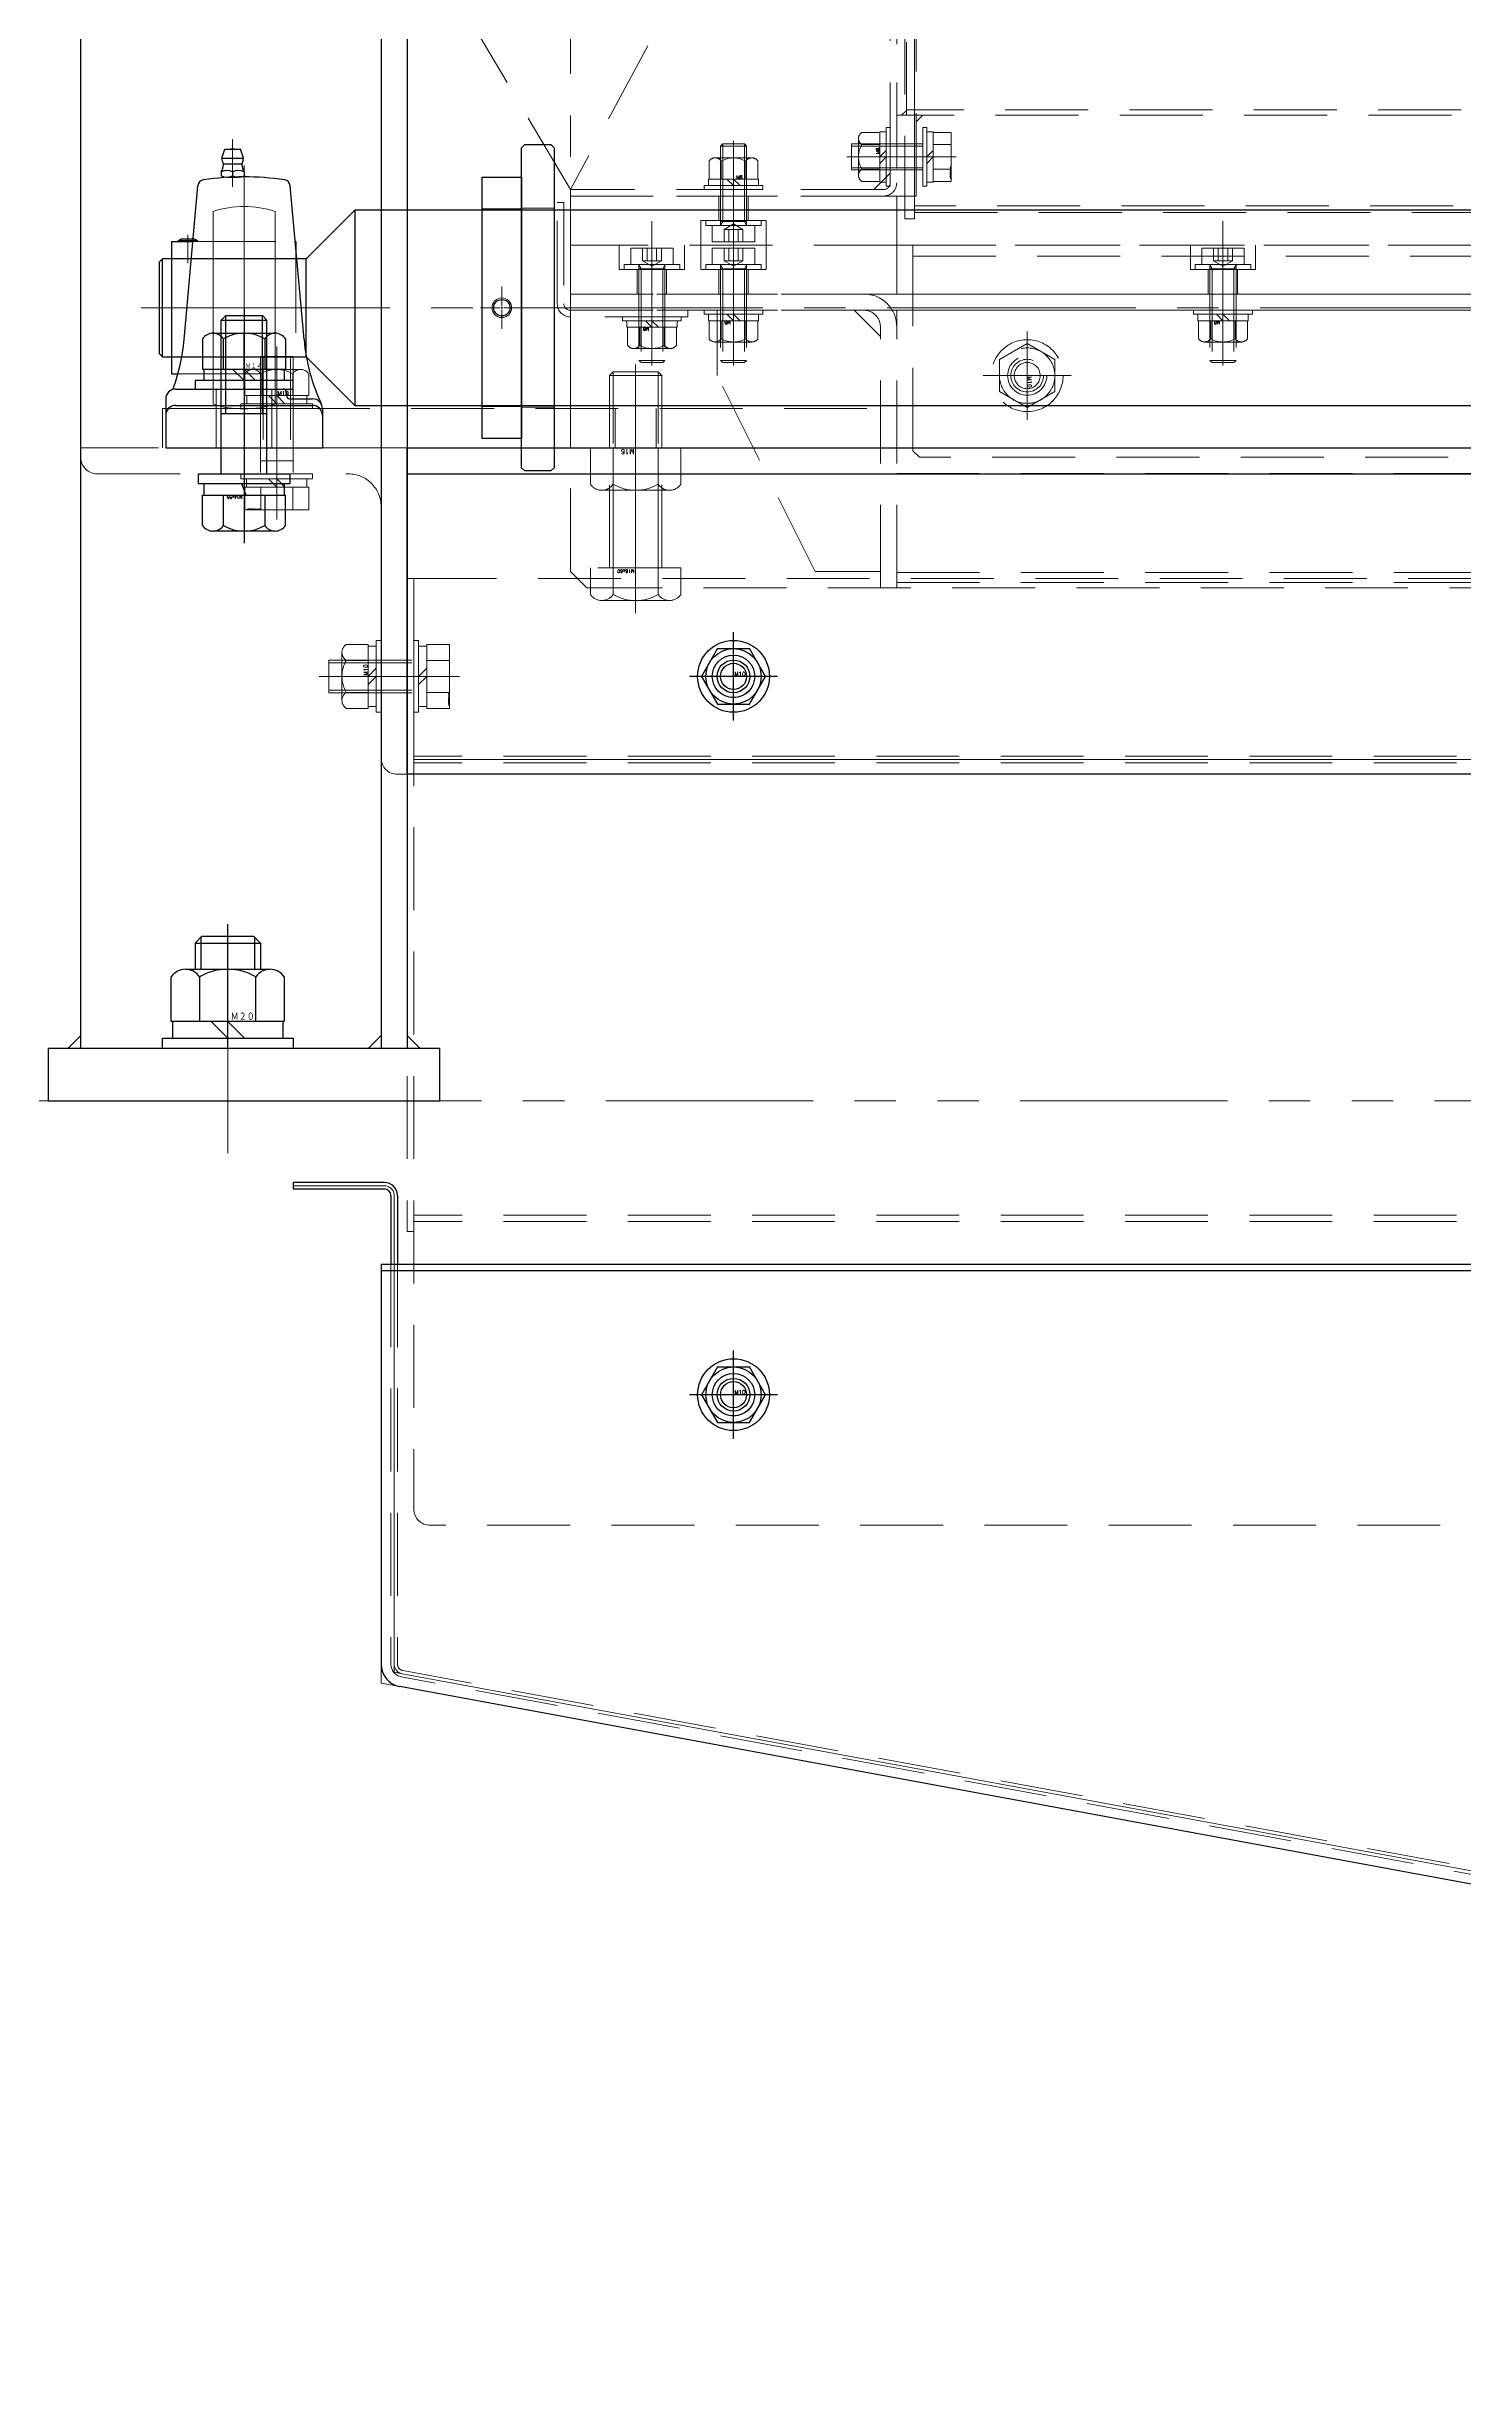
# Model space of a CAD drawing. Header units: millimetres. Extents: x -8731 to 85711, y -14522 to 31379.
# Drawn here: x 74592 to 75027, y 710 to 1421 of the extents above; entities that cross this region are included whole.
import ezdxf
from ezdxf import colors
from ezdxf.entities.mleader import LeaderData, LeaderLine
from ezdxf.enums import TextEntityAlignment as Align
from ezdxf.math import Vec2, Vec3
from ezdxf.xclip import XClip

# ---------------------------------------------------------------- set-up
doc = ezdxf.new("R2010")
doc.units = ezdxf.units.MM
doc.header["$LTSCALE"] = 4
doc.header["$XCLIPFRAME"] = 0
for name, pattern in [('CENTER2', [28.575, 19.05, -3.175, 3.175, -3.175]), ('HIDDEN', [9.525, 6.35, -3.175]), ('HIDDEN2', [4.7625, 3.175, -1.5875]), ('PHANTOM2', [31.75, 15.875, -3.175, 3.175, -3.175, 3.175, -3.175])]:
    doc.linetypes.add(name, pattern=pattern)
for name, color, linetype, lineweight in [('01_NORMAL', 7, 'Continuous', 25), ('02_SLIM', 4, 'Continuous', 13), ('03_かくれ線', 6, 'HIDDEN2', 13), ('04_HIDDEN', 2, 'HIDDEN', 13), ('04_中心線', 1, 'CENTER2', 9), ('05_CENTER', 4, 'CENTER2', 13), ('06_PHANTOM', 2, 'PHANTOM2', 13), ('08_DIM', 3, 'Continuous', 13)]:
    doc.layers.add(name, color=color, linetype=linetype, lineweight=lineweight)
doc.layers.add('10_DRAFT', color=8, linetype='Continuous', lineweight=0, plot=False)
doc.styles.add('KANJI0', font='txt.shx', dxfattribs={"width": 0.9, "height": 30, "bigfont": 'bigfont'})
doc.styles.add('KSS_TXT', font='txt.shx', dxfattribs={"bigfont": 'extfont2.shx'})
doc.styles.add('KSS_TXT_L', font='txt.shx', dxfattribs={"height": 9, "bigfont": 'extfont2.shx'})
doc.styles.get("Standard").update_dxf_attribs({"font": 'txt.shx', "bigfont": 'extfont2.shx'})

# ---------------------------------------------------------------- blocks, each defined once
blk = doc.blocks.new('A$C7E805CF0_1_1_1')
at = {"color": 0}
for p, q in [((12, 998), (-273, 998)), ((12, 1000), (-188, 1000)), ((-188, 998), (-188, 1000)), ((-185, -998), (-185, 998)), ((12, 998), (12, 1000)), ((12, 998), (12, -998)), ((-278, -993), (-278, 993))]:
    blk.add_line(p, q, dxfattribs=at)
at = {"color": 3}
blk.add_line((-44.45, -998), (-44.45, 998), dxfattribs=at)
at = {"color": 0}
for centre in [(-238, 900), (-18, 900)]:
    blk.add_circle(centre, 6.5, dxfattribs=at)
blk.add_arc((-273, 993), 5, 90, 180, dxfattribs=at)
at = {"layer": '04_HIDDEN'}
blk.add_line((-183, -998), (-183, 998), dxfattribs=at)
at = {"layer": '04_HIDDEN', "color": 3}
blk.add_line((-42.45, -998), (-42.45, 998), dxfattribs=at)
at = {"layer": '05_CENTER'}
for p, q in [((-18, 1006.64), (-18, 991.47)), ((-238, 887.09), (-238, 912.91)), ((-18, 887.09), (-18, 912.91)), ((-250.91, 900), (-225.09, 900)), ((-30.91, 900), (-5.09, 900))]:
    blk.add_line(p, q, dxfattribs=at)
at = {"layer": '10_DRAFT'}
blk.add_line((-43.45, -998), (-43.45, 998), dxfattribs=at)
blk = doc.blocks.new('A$C3DA434D9_1_1_1')
at = {"color": 0}
for p, q in [((0, -1008), (0, 1008)), ((2, -1008), (2, 1008)), ((302.88, -60.99), (129.39, -1002.27)), ((-25, -1007), (-25, -1035)), ((-23, -1035), (-23, -1007)), ((-21, -1003), (0, -1003)), ((-21, -1005), (0, -1005)), ((0, -1008), (122.5, -1008)), ((-25, -1035), (-23, -1035))]:
    blk.add_line(p, q, dxfattribs=at)
blk.add_circle((40, -900), 6.5, dxfattribs=at)
blk.add_arc((-21, -1007), 4, 90, 180)
for centre, radius, start, end in [((-21, -1007), 2, 90, 180), ((122.5, -1001), 7, 270, 349.55635)]:
    blk.add_arc(centre, radius, start, end, dxfattribs=at)
at = {"layer": '04_HIDDEN'}
for p, q in [((297.97, -60.09), (124.47, -1001.36)), ((299.93, -60.45), (126.44, -1001.73)), ((0, -1003), (122.5, -1003)), ((0, -1005), (122.5, -1005))]:
    blk.add_line(p, q, dxfattribs=at)
for radius in [2, 4]:
    blk.add_arc((122.5, -1001), radius, 270, 349.55635, dxfattribs=at)
at = {"layer": '05_CENTER'}
for p, q in [((40, -887.97), (40, -912.03)), ((52.03, -900), (27.97, -900))]:
    blk.add_line(p, q, dxfattribs=at)
at = {"layer": '10_DRAFT'}
for p, q in [((125.45, -1001.54), (125, -1004)), ((125, -1004), (122.5, -1004)), ((122.5, -1008), (128.33, -1008)), ((128.33, -1008), (129.39, -1002.27))]:
    blk.add_line(p, q, dxfattribs=at)
blk.add_lwpolyline([(299, 0), (299, -59.73, -0.045601), (298.95, -60.27), (125.45, -1001.54, -0.36178), (122.5, -1004), (-21, -1004, 0.414214), (-24, -1007), (-24, -1035)], format="xyb", dxfattribs=at)
blk = doc.blocks.new('A$C39DF1911_1_1_1')
blk.add_blockref('A$C3DA434D9_1_1_1', (-100, 0))
blk = doc.blocks.new('10b_2_1')
at = {"color": 0}
for p, q in [((-4.9, 8.49), (-9.8, 0)), ((-4.9, 8.49), (4.9, 8.49)), ((9.8, 0), (4.9, 8.49)), ((-9.8, 0), (-4.9, -8.49)), ((4.9, -8.49), (9.8, 0)), ((-4.9, -8.49), (4.9, -8.49))]:
    blk.add_line(p, q, dxfattribs=at)
at = {"color": 0, "linetype": 'CENTER2'}
for p, q in [((0, -13.51), (0, 13.51)), ((13.51, 0), (-13.51, 0))]:
    blk.add_line(p, q, dxfattribs=at)
at = {"color": 0}
for radius in [11, 8.49, 5, 4]:
    blk.add_circle((0, 0), radius, dxfattribs=at)
at = {"layer": '10_DRAFT', "style": 'KSS_TXT'}
blk.add_text('M10', height=1.25, dxfattribs=at).set_placement((0.26, 0.12))
blk = doc.blocks.new('A$C7E374867_2_1')
at = {"color": 0}
for p, q in [((-9.81, 11), (9.81, 11)), ((-9.81, 4), (-9.81, 11)), ((-4.91, 4), (-4.91, 11)), ((4.91, 4), (4.91, 11)), ((9.81, 4), (9.81, 11)), ((-11, 1.5), (11, 1.5)), ((-11, 1.5), (-11, 0)), ((-11, 0), (11, 0)), ((9.81, 4), (-9.81, 4)), ((-9.25, 4), (-9.25, 1.5)), ((0, 1.5), (-2.5, 4)), ((0, 4), (2.5, 1.5)), ((9.25, 1.5), (9.25, 4)), ((11, 0), (11, 1.5))]:
    blk.add_line(p, q, dxfattribs=at)
at = {"color": 0, "linetype": 'CENTER2'}
blk.add_line((0, -29), (0, 14), dxfattribs=at)
at = {"color": 0, "linetype": 'HIDDEN'}
for p, q in [((-5, -26), (-5, 0)), ((-4.19, -26), (-4.19, 0)), ((4.19, -26), (4.19, 0)), ((5, -26), (5, 0)), ((-5, -26), (5, -26))]:
    blk.add_line(p, q, dxfattribs=at)
at = {"layer": '10_DRAFT', "style": 'KSS_TXT_L'}
blk.add_text('BT-M10x30L,SW,PW', height=0.3, dxfattribs=at).set_placement((5.05, 10.66))
blk = doc.blocks.new('M10Nza_1_1_1')
at = {"color": 0}
for p, q in [((-9.8, 4), (-9.8, 10.69)), ((-7.35, 12), (7.35, 12)), ((-4.9, 4), (-4.9, 10.69)), ((4.9, 10.69), (4.9, 4)), ((9.8, 10.69), (9.8, 4)), ((-9.8, 4), (9.8, 4)), ((-9.2, 1.5), (-9.2, 4)), ((0, 1.5), (-2.5, 4)), ((0, 4), (2.5, 1.5)), ((9.2, 4), (9.2, 1.5))]:
    blk.add_line(p, q, dxfattribs=at)
at = {"color": 0, "linetype": 'CENTER2'}
blk.add_line((0, 12), (0, 0), dxfattribs=at)
at = {"color": 0}
blk.add_lwpolyline([(-11, 1.5), (11, 1.5), (11, 0), (-11, 0)], close=True, dxfattribs=at)
for centre, radius, start, end in [((-7.35, 9.06), 2.94, 33.626, 146.374), ((0, 2.2), 9.8, 60, 120), ((7.35, 9.06), 2.94, 33.626, 146.374)]:
    blk.add_arc(centre, radius, start, end, dxfattribs=at)
at = {"layer": '10_DRAFT', "style": 'KSS_TXT'}
blk.add_text('M10', height=1.25, dxfattribs=at).set_placement((0.26, 4.12))
blk = doc.blocks.new('A$C39C06508_1')
for p in [(-1900, 0), (-1900, -220)]:
    blk.add_blockref('10b_2_1', p)
at = {"rotation": 270}
blk.add_blockref('A$C39DF1911_1_1_1', (-1000, -280), dxfattribs=at)
at = {"layer": '04_HIDDEN'}
for name, p, rotation in [('A$C7E805CF0_1_1_1', (-1000, 18), 90), ('A$C7E374867_2_1', (-1998, 0), 270), ('M10Nza_1_1_1', (-2008, 0), 90)]:
    blk.add_blockref(name, p, dxfattribs=dict(at, rotation=rotation))
blk = doc.blocks.new('AM_BALLOON1')
at = {"transparency": 16777216}
blk.add_circle((0, 0), 5, dxfattribs=at)
blk.add_attdef('B_NUMBER', text='', height=3, dxfattribs=at).set_placement((0, 0), align=Align.MIDDLE_CENTER)
blk = doc.blocks.new('_OPEN')
at = {"color": 0, "linetype": 'ByBlock'}
for p, q in [((-1, 0.167), (0, 0)), ((0, 0), (-1, -0.167)), ((0, 0), (-1, 0))]:
    blk.add_line(p, q, dxfattribs=at)
blk = doc.blocks.new('M16Nu_1_1_1')
at = {"color": 0}
for p, q in [((-13.85, 11.14), (-13.85, 0)), ((-10.39, 13), (10.39, 13)), ((-6.92, 0), (-6.92, 11.14)), ((6.93, 11.14), (6.93, 0)), ((13.85, 0), (13.85, 11.14)), ((-13.85, 0), (13.85, 0))]:
    blk.add_line(p, q, dxfattribs=at)
at = {"color": 0, "linetype": 'CENTER2'}
blk.add_line((0, 0), (0, 13), dxfattribs=at)
at = {"color": 0}
for centre, radius, start, end in [((-10.39, 8.84), 4.16, 33.626, 146.374), ((0, -0.85), 13.85, 60, 120), ((10.39, 8.84), 4.16, 33.626, 146.374)]:
    blk.add_arc(centre, radius, start, end, dxfattribs=at)
at = {"layer": '10_DRAFT', "style": 'KANJI0'}
blk.add_text('M16', height=1.5, dxfattribs=at).set_placement((0.41, 0.45))
blk = doc.blocks.new('A$C7FD24E4C_1_1')
at = {"color": 0}
for p, q in [((-13.85, 8.14), (-13.85, 0)), ((-10.39, 10), (10.39, 10)), ((-6.92, 0), (-6.92, 8.14)), ((6.93, 8.14), (6.93, 0)), ((13.85, 0), (13.85, 8.14)), ((-13.85, 0), (13.85, 0)), ((-8, 0), (-8, -58.92)), ((-6.92, 0), (-6.92, -60)), ((6.92, 0), (6.92, -60)), ((8, 0), (8, -58.92)), ((8, -58.92), (-8, -58.92)), ((-8, -58.92), (-6.92, -60)), ((6.92, -60), (-6.92, -60)), ((8, -58.92), (6.92, -60))]:
    blk.add_line(p, q, dxfattribs=at)
at = {"color": 0, "linetype": 'CENTER2'}
blk.add_line((0, 13.91), (0, -63), dxfattribs=at)
at = {"color": 0}
for centre, radius, start, end in [((-10.39, 5.84), 4.16, 33.626, 146.374), ((0, -3.85), 13.85, 60, 120), ((10.39, 5.84), 4.16, 33.626, 146.374)]:
    blk.add_arc(centre, radius, start, end, dxfattribs=at)
at = {"layer": '10_DRAFT', "style": 'KSS_TXT'}
blk.add_text('M16x60', height=1, dxfattribs=at).set_placement((0.41, 0.48))
blk = doc.blocks.new('A$C2340465D_1_1')
at = {"color": 0}
blk.add_lwpolyline([(0, -35), (-12, -35), (-12, 185), (0, 185)], close=True, dxfattribs=at)
at = {"layer": '04_HIDDEN'}
for p, q in [((0, 118), (-12, 118)), ((-12, 116.25), (0, 116.25)), ((0, 103.75), (-12, 103.75)), ((-12, 102), (0, 102))]:
    blk.add_line(p, q, dxfattribs=at)
at = {"layer": '05_CENTER'}
for p, q in [((5.07, 110), (-16.12, 110)), ((-19.54, 5), (7.54, 5)), ((-19.54, -5), (7.54, -5))]:
    blk.add_line(p, q, dxfattribs=at)
at = {"layer": '10_DRAFT'}
blk.add_line((-12, 0), (0, 0), dxfattribs=at)
blk = doc.blocks.new('A$C3D81658F_1_1_1')
at = {"color": 0}
for p, q in [((-9.81, 11), (9.81, 11)), ((-9.81, 4), (-9.81, 11)), ((-4.91, 4), (-4.91, 11)), ((4.91, 4), (4.91, 11)), ((9.81, 4), (9.81, 11)), ((-11, 1.5), (11, 1.5)), ((-11, 1.5), (-11, 0)), ((-11, 0), (11, 0)), ((9.81, 4), (-9.81, 4)), ((-9.25, 4), (-9.25, 1.5)), ((0, 1.5), (-2.5, 4)), ((0, 4), (2.5, 1.5)), ((9.25, 1.5), (9.25, 4)), ((11, 0), (11, 1.5))]:
    blk.add_line(p, q, dxfattribs=at)
at = {"color": 0, "linetype": 'CENTER2'}
blk.add_line((0, -39), (0, 14), dxfattribs=at)
at = {"color": 0, "linetype": 'HIDDEN'}
for p, q in [((-5, -36), (-5, 0)), ((5, -36), (5, 0)), ((-5, -4), (5, -4)), ((-4.19, -36), (-4.19, -4)), ((4.19, -36), (4.19, -4)), ((-5, -36), (5, -36))]:
    blk.add_line(p, q, dxfattribs=at)
at = {"layer": '10_DRAFT', "style": 'KSS_TXT_L'}
blk.add_text('BT-M10x40L,SW,PW', height=0.3, dxfattribs=at).set_placement((5.14, 10.66))
blk = doc.blocks.new('A$C61B6777E_1_1')
blk.add_blockref('A$C2340465D_1_1', (-22.88, 0))
for name, p, rotation in [('A$C7FD24E4C_1_1', (13.89, 110), 270), ('M16Nu_1_1_1', (-22.88, 110), 270), ('A$C3D81658F_1_1_1', (-14.88, 0), 270), ('M10Nza_1_1_1', (-34.88, 0), 90)]:
    blk.add_blockref(name, p, dxfattribs=dict(rotation=rotation))
blk = doc.blocks.new('A$C6B7477B3_1_1')
at = {"color": 0}
for p, q in [((0, 11), (-2, 11)), ((-2, 11), (-2, -25)), ((0, -25), (0, 11)), ((33, -27), (2, -27)), ((33, -29), (33, -27)), ((2, -29), (33, -29))]:
    blk.add_line(p, q, dxfattribs=at)
for radius in [4, 2]:
    blk.add_arc((2, -25), radius, 180, 270, dxfattribs=at)
at = {"layer": '05_CENTER'}
blk.add_line((5.99, 0), (-7.97, 0), dxfattribs=at)
blk = doc.blocks.new('A$C2B9527C7_1_1')
at = {"color": 0}
blk.add_lwpolyline([(0, -8.5), (0, 8.5), (1.5, 8.5), (1.5, -8.5)], close=True, dxfattribs=at)
blk = doc.blocks.new('CBSST8-30a_1_1')
at = {"color": 0, "linetype": 'CENTER2'}
blk.add_line((-6.47, 0), (30.92, 0), dxfattribs=at)
at = {"color": 0}
for p, q in [((0, 6.5), (-5, 6.5)), ((-5, 6.5), (-5, -6.5)), ((0, 6.5), (0, -6.5)), ((0, 4), (29.32, 4)), ((0.08, 4), (1.25, 3.32)), ((1.25, 4), (1.25, -4)), ((1.25, 3.32), (30, 3.32)), ((29.32, 4), (29.32, -4)), ((29.32, 4), (30, 3.32)), ((30, 3.32), (30, -3.32)), ((0, -6.5), (-5, -6.5)), ((0, -4), (29.32, -4)), ((0.08, -4), (1.25, -3.32)), ((1.25, -3.32), (30, -3.32)), ((29.32, -4), (30, -3.32))]:
    blk.add_line(p, q, dxfattribs=at)
at = {"color": 0, "linetype": 'HIDDEN'}
for p, q in [((-5, 2.89), (-1.2, 2.89)), ((-5, 1.44), (-1.2, 1.44)), ((-1.2, 2.89), (-1.2, -2.89)), ((-1.2, 2.89), (0.47, 0)), ((0.47, 0), (-1.2, -2.89)), ((-5, -1.44), (-1.2, -1.44)), ((-5, -2.89), (-1.2, -2.89)), ((-0.37, -1.44), (-0.37, -1.44)), ((0.05, -0.72), (0.05, -0.72))]:
    blk.add_line(p, q, dxfattribs=at)
blk = doc.blocks.new('A$C2CD0138C_1_1')
at = {"color": 4}
for name in ['A$C2B9527C7_1_1', 'CBSST8-30a_1_1']:
    blk.add_blockref(name, (-1.5, 0), dxfattribs=at)
blk = doc.blocks.new('M8Nza_1_1_1')
at = {"color": 0}
for p, q in [((-7.5, 8.69), (-7.5, 3.2)), ((5.62, 9.7), (-5.63, 9.7)), ((-3.75, 3.2), (-3.75, 8.69)), ((3.75, 8.69), (3.75, 3.2)), ((7.5, 3.2), (7.5, 8.69)), ((-7.7, 3.2), (7.7, 3.2)), ((-7.7, 3.2), (-7.7, 1.2)), ((0, 1.2), (-2, 3.2)), ((0, 3.2), (2, 1.2)), ((7.7, 3.2), (7.7, 1.2))]:
    blk.add_line(p, q, dxfattribs=at)
at = {"color": 0, "linetype": 'CENTER2'}
blk.add_line((0, 9.7), (0, 0), dxfattribs=at)
at = {"color": 0}
blk.add_lwpolyline([(-9, 1.2), (9, 1.2), (9, 0), (-9, 0)], close=True, dxfattribs=at)
for centre, radius, start, end in [((-5.63, 7.45), 2.25, 33.626, 146.374), ((0, 2.2), 7.5, 60, 120), ((5.62, 7.45), 2.25, 33.626, 146.374)]:
    blk.add_arc(centre, radius, start, end, dxfattribs=at)
at = {"layer": '10_DRAFT', "style": 'KSS_TXT'}
blk.add_text('M8', height=1, dxfattribs=at).set_placement((0.87, 3.27))
blk = doc.blocks.new('A$C07217E9C_1_1_1')
at = {"color": 0}
blk.add_lwpolyline([(-30, 0), (1670, 0), (1670, -15), (-30, -15)], close=True, dxfattribs=at)
at = {"layer": '04_HIDDEN'}
for p, q in [((65.5, -7.5), (65.5, 0)), ((74.5, -7.5), (74.5, 0)), ((60, -7.5), (80, -7.5)), ((60, -15), (60, -7.5)), ((80, -7.5), (80, -15))]:
    blk.add_line(p, q, dxfattribs=at)
at = {"layer": '05_CENTER'}
blk.add_line((70, -22.32), (70, 6.98), dxfattribs=at)
blk = doc.blocks.new('A$C546A67D1_1_1_1')
at = {"color": 0}
blk.add_line((5, -50), (5, 1850), dxfattribs=at)
blk.add_lwpolyline([(0, -50), (0, 1850), (85, 1850), (90, 1845), (90, -45), (85, -50)], close=True, dxfattribs=at)
at = {"layer": '04_HIDDEN'}
for p, q in [((5, 50), (5, 1750)), ((85.26, 50), (85.26, 1750)), ((88.31, 50), (88.31, 1750)), ((90, 50), (5, 50)), ((90, 45), (90, 50)), ((13, 45), (5, 37)), ((90, 45), (10, 45)), ((85, 25), (85, 45)), ((0, 40), (0, -50)), ((5, 40), (5, -50)), ((85, 25), (25, -5)), ((5, -5), (25, -5)), ((0, -50), (5, -50))]:
    blk.add_line(p, q, dxfattribs=at)
at = {"layer": '04_HIDDEN', "color": 3}
blk.add_line((55, 50), (55, 1750), dxfattribs=at)
at = {"layer": '04_HIDDEN'}
blk.add_circle((25, 90), 6, dxfattribs=at)
for radius in [10, 5]:
    blk.add_arc((10, 40), radius, 90, 180, dxfattribs=at)
at = {"layer": '05_CENTER'}
for p, q in [((-7.1, 150), (12.19, 150)), ((25, 80.66), (25, 99.34)), ((15.66, 90), (34.34, 90)), ((-7.1, 0), (12.19, 0)), ((-7.1, -25), (12.19, -25))]:
    blk.add_line(p, q, dxfattribs=at)
blk = doc.blocks.new('A$C23901CDF_1_1_1')
at = {"color": 3}
blk.add_line((-27.5, 36.61), (1662.5, 36.61), dxfattribs=at)
at = {"color": 0}
blk.add_lwpolyline([(-27.5, 40), (1662.5, 40), (1662.5, -23), (1660.5, -25), (-25.5, -25), (-27.5, -23)], close=True, dxfattribs=at)
blk.add_circle((7.5, 0), 6, dxfattribs=at)
at = {"layer": '05_CENTER'}
for p, q in [((7.5, -9.34), (7.5, 9.34)), ((-1.84, 0), (16.84, 0))]:
    blk.add_line(p, q, dxfattribs=at)
blk = doc.blocks.new('A$C6982552A_1_1_1')
at = {"color": 0}
blk.add_lwpolyline([(50, 0), (-50, 0), (-50, -15), (50, -15)], close=True, dxfattribs=at)
at = {"layer": '04_HIDDEN'}
for p, q in [((-4.5, -7.5), (-4.5, 0)), ((4.5, -7.5), (4.5, 0)), ((20.5, -7.5), (20.5, 0)), ((29.5, -7.5), (29.5, 0)), ((10, -7.5), (-10, -7.5)), ((-10, -7.5), (-10, -15)), ((10, -15), (10, -7.5)), ((35, -7.5), (15, -7.5)), ((15, -7.5), (15, -15)), ((35, -15), (35, -7.5))]:
    blk.add_line(p, q, dxfattribs=at)
at = {"layer": '05_CENTER'}
for p, q in [((0, -22.32), (0, 6.98)), ((25, -22.32), (25, 6.98))]:
    blk.add_line(p, q, dxfattribs=at)
blk = doc.blocks.new('A$C16DC10C5_1')
for name, p in [('A$C546A67D1_1_1_1', (15, -900)), ('A$C2CD0138C_1_1', (7.5, -750)), ('A$C61B6777E_1_1', (84.99, -1040)), ('A$C2CD0138C_1_1', (7.5, -900)), ('A$C2CD0138C_1_1', (7.5, -925))]:
    blk.add_blockref(name, p)
at = {"xscale": -1, "rotation": 270}
blk.add_blockref('A$C07217E9C_1_1_1', (15, -820), dxfattribs=at)
at = {"rotation": 270}
for name, p in [('M8Nza_1_1_1', (20, -750)), ('A$C6982552A_1_1_1', (15, -900)), ('M8Nza_1_1_1', (20, -900)), ('M8Nza_1_1_1', (22, -925))]:
    blk.add_blockref(name, p, dxfattribs=at)
at = {"xscale": -1}
blk.add_blockref('A$C6B7477B3_1_1', (20, -925), dxfattribs=at)
at = {"layer": '04_HIDDEN', "rotation": 90}
blk.add_blockref('A$C23901CDF_1_1_1', (40, -817.5), dxfattribs=at)
at = {"layer": '04_HIDDEN'}
blk.add_blockref('10b_2_1', (40, -810), dxfattribs=at)
blk = doc.blocks.new('A$C2C0A2A06_1_1')
at = {"color": 0}
blk.add_lwpolyline([(0, -50), (0, 50), (-15, 50), (-15, -50)], close=True, dxfattribs=at)
at = {"layer": '04_HIDDEN'}
for p, q in [((-7.5, 10), (-15, 10)), ((-7.5, -10), (-7.5, 10)), ((-7.5, 4.5), (0, 4.5)), ((-7.5, -4.5), (0, -4.5)), ((-15, -10), (-7.5, -10))]:
    blk.add_line(p, q, dxfattribs=at)
at = {"layer": '05_CENTER'}
blk.add_line((-22.32, 0), (6.98, 0), dxfattribs=at)
blk = doc.blocks.new('A$C751B273A_1_1_1')
at = {"color": 0}
for p, q in [((-181, 844.5), (-181, 847.5)), ((-181, 847.5), (-55, 847.5)), ((-55, 844.5), (-181, 844.5))]:
    blk.add_line(p, q, dxfattribs=at)
blk.add_lwpolyline([(-79, -844.5), (-79, 844.5), (-179, 844.5), (-179, -844.5)], close=True, dxfattribs=at)
at = {"layer": '04_HIDDEN'}
blk.add_line((-177, -844.5), (-177, 844.5), dxfattribs=at)
blk = doc.blocks.new('A$C50AA2148_1_1')
at = {"rotation": 90}
blk.add_blockref('A$C751B273A_1_1_1', (-870, 56), dxfattribs=at)
blk = doc.blocks.new('CBS8-20b_1_1')
at = {"color": 0, "linetype": 'CENTER2'}
blk.add_line((-6.47, 0), (25.92, 0), dxfattribs=at)
at = {"color": 0}
for p, q in [((0, 6.5), (-5, 6.5)), ((-5, 6.5), (-5, -6.5)), ((0, 6.5), (0, -6.5)), ((0, 4), (24.32, 4)), ((0.08, 4), (1.25, 3.32)), ((1.25, 4), (1.25, -4)), ((1.25, 3.32), (25, 3.32)), ((24.32, 4), (24.32, -4)), ((24.32, 4), (25, 3.32)), ((25, 3.32), (25, -3.32)), ((0, -6.5), (-5, -6.5)), ((0, -4), (24.32, -4)), ((0.08, -4), (1.25, -3.32)), ((1.25, -3.32), (25, -3.32)), ((24.32, -4), (25, -3.32))]:
    blk.add_line(p, q, dxfattribs=at)
at = {"color": 0, "linetype": 'HIDDEN'}
for p, q in [((-5, 2.89), (-1.2, 2.89)), ((-5, 1.44), (-1.2, 1.44)), ((-1.2, 2.89), (-1.2, -2.89)), ((-1.2, 2.89), (0.47, 0)), ((0.47, 0), (-1.2, -2.89)), ((-5, -1.44), (-1.2, -1.44)), ((-5, -2.89), (-1.2, -2.89)), ((-0.37, -1.44), (-0.37, -1.44)), ((0.05, -0.72), (0.05, -0.72))]:
    blk.add_line(p, q, dxfattribs=at)
blk = doc.blocks.new('A$C2D9B734A_1_1')
at = {"color": 4}
for name in ['A$C2B9527C7_1_1', 'CBS8-20b_1_1']:
    blk.add_blockref(name, (-1.5, 0), dxfattribs=at)
blk = doc.blocks.new('A$C46CB4146_1_1_1')
at = {"color": 0}
for p, q in [((-7.51, 8.7), (7.51, 8.7)), ((-7.51, 3.2), (-7.51, 8.7)), ((-3.75, 3.2), (-3.75, 8.7)), ((3.75, 3.2), (3.75, 8.7)), ((7.51, 3.2), (7.51, 8.7)), ((-9, 1.2), (9, 1.2)), ((-9, 1.2), (-9, 0)), ((-7.7, 3.2), (-7.7, 1.2)), ((7.7, 3.2), (-7.7, 3.2)), ((0, 1.2), (-2, 3.2)), ((0, 3.2), (2, 1.2)), ((7.7, 1.2), (7.7, 3.2)), ((9, 0), (9, 1.2)), ((-9, 0), (9, 0))]:
    blk.add_line(p, q, dxfattribs=at)
at = {"color": 0, "linetype": 'CENTER2'}
blk.add_line((0, -23.3), (0, 10.2), dxfattribs=at)
at = {"color": 0, "linetype": 'HIDDEN'}
for p, q in [((-4, -21.8), (-4, 0)), ((-3.32, -21.8), (-3.32, 0)), ((3.32, -21.8), (3.32, 0)), ((4, -21.8), (4, 0)), ((-4, -21.8), (4, -21.8))]:
    blk.add_line(p, q, dxfattribs=at)
at = {"layer": '10_DRAFT', "style": 'KSS_TXT_L'}
blk.add_text('BT-M8x25L,SW,PW', height=0.3, dxfattribs=at).set_placement((2.97, 8.36))
blk = doc.blocks.new('A$C76D83096_1_1_1')
at = {"color": 0}
blk.add_line((6, -30.25), (1694, -30.25), dxfattribs=at)
blk.add_lwpolyline([(1700, -55), (1694, -55), (1694, 55), (1700, 55)], close=True, dxfattribs=at)
at = {"color": 3}
for points in [[(1694, -30.25), (1692, -30.25), (1692, -30.25), (1694, -32.25)], [(1697, -30.25), (1697, -28.75), (1698.5, -30.25), (1698.5, -30.25)]]:
    blk.add_lwpolyline(points, close=True, dxfattribs=at)
at = {"layer": '04_HIDDEN'}
for p, q in [((1697, 30.25), (1697, -30.25)), ((3, -28.6), (1697, -28.6)), ((1700, -30.25), (1694, -30.25))]:
    blk.add_line(p, q, dxfattribs=at)
at = {"layer": '05_CENTER'}
blk.add_line((1705.79, -43), (1688.31, -43), dxfattribs=at)
blk = doc.blocks.new('A$C50D93131_1_1_1')
at = {"color": 0}
for p, q in [((-10, 113), (-10, 115)), ((-48, 108), (-43, 113)), ((-48, 111), (-48, 4)), ((-10, 113), (-46, 113)), ((-10, 113), (50, 2)), ((82, 113), (-10, 113)), ((82, 113), (92, 103)), ((92, 103), (92, 73)), ((50, 2), (92, 73)), ((-48, 7), (-43, 2)), ((-46, 2), (50, 2))]:
    blk.add_line(p, q, dxfattribs=at)
blk.add_lwpolyline([(-10, 115), (-46, 115, 0.414214), (-50, 111), (-50, 4, 0.414214), (-46, 0), (50, 0), (50, 2)], format="xyb", dxfattribs=at)
blk.add_circle((75, 93), 6, dxfattribs=at)
for centre, start, end in [((-46, 111), 90, 180), ((-46, 4), 180, 270)]:
    blk.add_arc(centre, 2, start, end, dxfattribs=at)
at = {"layer": '05_CENTER'}
for p, q in [((-30, 118.91), (-30, 109.09)), ((75, 83.66), (75, 102.34)), ((-42.39, 98), (-55.61, 98)), ((84.34, 93), (65.66, 93)), ((-42.39, 65), (-55.61, 65)), ((-42.39, 12), (-55.61, 12)), ((0, -5.61), (0, 7.61))]:
    blk.add_line(p, q, dxfattribs=at)
at = {"layer": '10_DRAFT'}
blk.add_line((-48, 55), (-50, 55), dxfattribs=at)
blk = doc.blocks.new('A$C081D2C41_1')
for name, p, rotation in [('A$C50AA2148_1_1', (-7, -870), 270), ('M8Nza_1_1_1', (-123, 900), 270), ('A$C46CB4146_1_1_1', (-113, 842), 180)]:
    blk.add_blockref(name, p, dxfattribs=dict(rotation=rotation))
at = {"xscale": -1}
for name, p, rotation in [('A$C50D93131_1_1_1', (-125, 900), 270), ('A$C2C0A2A06_1_1', (-125, 900), 180), ('A$C76D83096_1_1_1', (-70, -850), 270)]:
    blk.add_blockref(name, p, dxfattribs=dict(at, rotation=rotation))
for name, p in [('A$C2D9B734A_1_1', (-132.5, 900)), ('M8Nza_1_1_1', (-113, 852))]:
    blk.add_blockref(name, p)
blk = doc.blocks.new('M20Nz_1_1_1')
at = {"color": 0, "linetype": 'CENTER2'}
blk.add_line((0, 0), (0, 38.11), dxfattribs=at)
at = {"color": 0}
for p, q in [((-10, 32.3), (-8, 34.3)), ((-10, 32.3), (-10, 24.3)), ((-10, 32.3), (10, 32.3)), ((-8.2, 34.1), (-8.2, 24.3)), ((8, 34.3), (-8, 34.3)), ((10, 32.3), (8, 34.3)), ((8.2, 34.1), (8.2, 24.3)), ((10, 32.3), (10, 24.3)), ((-17.3, 8.3), (-17.3, 21.98)), ((-12.97, 24.3), (12.97, 24.3)), ((-8.65, 21.98), (-8.65, 8.3)), ((8.65, 8.3), (8.65, 21.98)), ((17.3, 21.98), (17.3, 8.3)), ((17.3, 8.3), (-17.3, 8.3)), ((-16.9, 8.3), (-16.9, 3.2)), ((-5.1, 8.3), (0, 3.2)), ((0, 8.3), (5.1, 3.2)), ((16.9, 8.3), (16.9, 3.2))]:
    blk.add_line(p, q, dxfattribs=at)
blk.add_lwpolyline([(-20, 3.2), (20, 3.2), (20, 0), (-20, 0)], close=True, dxfattribs=at)
for centre, radius, start, end in [((-12.97, 19.11), 5.19, 33.626, 146.374), ((0, 7), 17.3, 60, 120), ((12.97, 19.11), 5.19, 33.626, 146.374)]:
    blk.add_arc(centre, radius, start, end, dxfattribs=at)
at = {"layer": '10_DRAFT', "style": 'KANJI0', "width": 0.82}
blk.add_text('Ｍ２０', height=2.143, dxfattribs=at).set_placement((0.89, 8.62))
blk = doc.blocks.new('A$C448B04A9_1_1_1')
at = {"color": 0}
for p, q in [((3, 100), (0, 100)), ((0, 0), (0, 100)), ((8, 18), (8, 95)), ((95, 8), (18, 8)), ((0, 0), (100, 0)), ((100, 3), (100, 0))]:
    blk.add_line(p, q, dxfattribs=at)
for centre, radius, start, end in [((3, 95), 5, 0, 90), ((18, 18), 10, 180, 270), ((95, 3), 5, 0, 90)]:
    blk.add_arc(centre, radius, start, end, dxfattribs=at)
blk = doc.blocks.new('A$C07C31A19_1_1_1')
at = {"color": 0}
for p, q in [((-1008, 950), (-1008, 16)), ((-1000, 192), (1000, 192))]:
    blk.add_line(p, q, dxfattribs=at)
for points in [[(-1098, 950), (-1000, 950), (-1000, 16), (-1100, 16), (-1100, 948)], [(-1000, 200), (1000, 200), (1000, 100), (-1000, 100)], [(-1110, 0), (-990, 0), (-990, 16), (-1110, 16)]]:
    blk.add_lwpolyline(points, close=True, dxfattribs=at)
blk.add_circle((-900, 130), 6.5, dxfattribs=at)
at = {"layer": '05_CENTER'}
for p, q in [((-1050, 182.69), (-1050, 209.35)), ((-900, 117.09), (-900, 142.91)), ((-1017.02, 130), (-991.34, 130)), ((-887.09, 130), (-912.91, 130)), ((-1055, -16.06), (-1055, 31.59))]:
    blk.add_line(p, q, dxfattribs=at)
at = {"layer": '08_DIM'}
for points in [[(-1100, 16), (-1104, 16), (-1100, 20), (-1100, 20)], [(-1008, 16), (-1012, 16), (-1008, 20), (-1008, 20)], [(-1000, 16), (-996, 16), (-1000, 20), (-1000, 20)]]:
    blk.add_lwpolyline(points, close=True, dxfattribs=at)
at = {"layer": '04_HIDDEN', "rotation": 180}
blk.add_blockref('A$C448B04A9_1_1_1', (-1000, 200), dxfattribs=at)
blk = doc.blocks.new('MUCAP206Jb_1_1_1')
at = {"color": 0}
for p, q in [((-6.8, 88.73), (-5.9, 91.43)), ((-6.8, 88.73), (-0.2, 88.73)), ((-6.3, 86.98), (-0.7, 86.98)), ((-5.9, 91.43), (-1.1, 91.43)), ((-0.2, 88.73), (-1.1, 91.43)), ((-18.37, 33.2), (-14.14, 80.26)), ((-7, 84.56), (-7, 83.3)), ((-5.25, 82.93), (-1.75, 82.93)), ((-3.5, 84.56), (-3.5, 83.3)), ((0, 84.56), (0, 83.3)), ((18.37, 33.2), (14.14, 80.26)), ((-22.2, 63.15), (-22.2, 22.65)), ((-22.2, 63.15), (-15.68, 63.15)), ((-20.2, 63.4), (-19.33, 63.9)), ((-14.2, 63.4), (-20.2, 63.4)), ((-20.2, 63.15), (-20.2, 63.4)), ((-19.65, 63.15), (-19.65, 63.72)), ((-15.07, 63.9), (-19.33, 63.9)), ((-14.2, 63.4), (-15.07, 63.9)), ((-14.75, 63.15), (-14.75, 63.72)), ((-14.2, 63.15), (-14.2, 63.4)), ((15.68, 63.15), (15.9, 63.15)), ((15.9, 63.15), (15.9, 60.65)), ((-22.2, 22.65), (-20.27, 22.65)), ((-24, 15), (-24, 0)), ((-21, 18), (12, 18)), ((13, 17), (13, 16)), ((14, 15), (21, 15)), ((-21, 13), (21, 13)), ((24, 12), (24, 0)), ((-24, 0), (24, 0))]:
    blk.add_line(p, q, dxfattribs=at)
for centre, radius, start, end in [((-12.29, 87.35), 6, 332.37229, 353.89834), ((-3.5, 88.73), 3.3, 180, 208.06161), ((-7.12, 86.8), 0.8, 353.89834, 28.06161), ((-3.5, 89.94), 1.59, 69.55499, 110.44501), ((0.12, 86.8), 0.8, 151.93839, 186.10166), ((5.29, 87.35), 6, 186.10166, 207.62771), ((-3.5, 88.73), 3.3, 331.93839, 0), ((-12.15, 80.08), 2, 98.6248, 174.86827), ((0, 0), 83, 81.3752, 98.6248), ((-5.25, 80.61), 4.32, 66.10224, 113.89776), ((-5.25, 87.25), 4.32, 246.10224, 293.89776), ((-1.75, 80.61), 4.32, 66.10224, 113.89776), ((-1.75, 87.25), 4.32, 246.10224, 293.89776), ((12.15, 80.08), 2, 5.13173, 81.3752), ((-78.13, 38.57), 60, 339.84489, 354.86827), ((78.13, 38.57), 60, 185.13173, 204.94017), ((-21, 15), 3, 90, 180), ((12, 17), 1, 0, 90), ((14, 16), 1, 180, 270), ((21, 12), 3, 0, 90), ((-21, 10), 3, 90, 180), ((21, 10), 3, 0, 90)]:
    blk.add_arc(centre, radius, start, end, dxfattribs=at)
at = {"layer": '04_HIDDEN', "color": 0}
for p, q in [((-22.2, 57.9), (15.9, 57.9)), ((-15.68, 63.15), (15.68, 63.15)), ((15.9, 60.65), (15.9, 22.65)), ((-22.2, 27.9), (15.9, 27.9)), ((-20.27, 22.65), (15.9, 22.65)), ((-8.5, 18), (-8.5, 0)), ((8.5, 18), (8.5, 0))]:
    blk.add_line(p, q, dxfattribs=at)
at = {"layer": '05_CENTER', "color": 0}
for p, q in [((-3.5, 79.92), (-3.5, 94.53)), ((0, 86.42), (0, 0)), ((-17.2, 65.24), (-17.2, 56.57))]:
    blk.add_line(p, q, dxfattribs=at)
at = {"layer": '10_DRAFT'}
for p, q in [((-9.5, 72.41), (-9.5, 13.39)), ((9.5, 72.41), (9.5, 13.39)), ((-22.2, 42.9), (15.9, 42.9))]:
    blk.add_line(p, q, dxfattribs=at)
for start, end in [(72.15448, 107.84552), (252.15448, 287.84552)]:
    blk.add_arc((0, 42.9), 31, start, end, dxfattribs=at)
blk = doc.blocks.new('M14Nza_1_1_1')
at = {"color": 0}
for p, q in [((-12.7, 15.4), (-12.7, 6.1)), ((-9.52, 17.1), (9.52, 17.1)), ((-6.35, 6.1), (-6.35, 15.4)), ((6.35, 15.4), (6.35, 6.1)), ((12.7, 15.4), (12.7, 6.1)), ((-12.7, 6.1), (12.7, 6.1)), ((-12.25, 2.6), (-12.25, 6.1)), ((-3.5, 6.1), (0, 2.6)), ((0, 6.1), (3.5, 2.6)), ((12.25, 6.1), (12.25, 2.6))]:
    blk.add_line(p, q, dxfattribs=at)
at = {"color": 0, "linetype": 'CENTER2'}
blk.add_line((0, 0), (0, 17.1), dxfattribs=at)
at = {"color": 0}
blk.add_lwpolyline([(-15, 0), (15, 0), (15, 2.6), (-15, 2.6)], close=True, dxfattribs=at)
for centre, radius, start, end in [((-9.52, 13.29), 3.81, 33.626, 146.374), ((0, 4.4), 12.7, 60, 120), ((9.52, 13.29), 3.81, 33.626, 146.374)]:
    blk.add_arc(centre, radius, start, end, dxfattribs=at)
at = {"layer": '10_DRAFT', "ltscale": 3, "style": 'KANJI0', "width": 0.82}
blk.add_text('Ｍ１４', height=1.5, dxfattribs=at).set_placement((0.39, 6.2))
blk = doc.blocks.new('A$C3DE3586F_1_1_1')
at = {"color": 0}
for p, q in [((-12.7, 15.8), (-12.7, 6.5)), ((-9.52, 17.5), (9.52, 17.5)), ((-6.35, 6.5), (-6.35, 15.8)), ((6.35, 15.8), (6.35, 6.5)), ((12.7, 15.8), (12.7, 6.5)), ((-14, 0), (-14, 3)), ((-14, 3), (14, 3)), ((14, 0), (-14, 0)), ((12.7, 6.5), (-12.7, 6.5)), ((-12.25, 3), (-12.25, 6.5)), ((-7, 0), (-7, -47.1)), ((-0.64, 6.5), (0.64, 3)), ((7, 0), (7, -47.1)), ((12.25, 6.5), (12.25, 3)), ((14, 3), (14, 0)), ((7, -18.5), (-7, -18.5)), ((-5.6, -18.5), (-5.6, -48.5)), ((5.6, -18.5), (5.6, -48.5)), ((-7, -47.1), (-5.6, -48.5)), ((7, -47.1), (-7, -47.1)), ((5.6, -48.5), (-5.6, -48.5)), ((7, -47.1), (5.6, -48.5))]:
    blk.add_line(p, q, dxfattribs=at)
at = {"color": 0, "linetype": 'CENTER2'}
blk.add_line((0, -51.09), (0, 21.25), dxfattribs=at)
at = {"color": 0}
for centre, radius, start, end in [((-9.52, 13.69), 3.81, 33.626, 146.374), ((0, 4.8), 12.7, 60, 120), ((9.52, 13.69), 3.81, 33.626, 146.374)]:
    blk.add_arc(centre, radius, start, end, dxfattribs=at)
at = {"layer": '10_DRAFT', "ltscale": 3, "style": 'KANJI0', "width": 0.82}
blk.add_text('M14x55', height=1, dxfattribs=at).set_placement((0.53, 6.6))
blk = doc.blocks.new('A$C5DB905E3_1_1')
at = {"color": 4}
blk.add_blockref('MUCAP206Jb_1_1_1', (-2100, 0), dxfattribs=at)
at = {"rotation": 180}
blk.add_blockref('A$C3DE3586F_1_1_1', (-2100, -8), dxfattribs=at)
blk.add_blockref('M14Nza_1_1_1', (-2100, 18))
blk = doc.blocks.new('*U4569')
at = {"layer": '04_中心線', "color": 0, "linetype": 'CENTER2', "transparency": 16777216}
for p, q in [((-6.5, 0), (-0.6, 0)), ((0, 0.6), (0, 6.5)), ((0.6, 0), (6.5, 0)), ((0, -6.5), (0, -0.6))]:
    blk.add_line(p, q, dxfattribs=at)
at = {"layer": '04_中心線', "color": 0, "linetype": 'Continuous', "transparency": 16777216}
for p, q in [((-0.3, 0), (0.3, 0)), ((0, -0.3), (0, 0.3))]:
    blk.add_line(p, q, dxfattribs=at)

msp = doc.modelspace()

# ---------------------------------------------------------------- linework, layer by layer
at = {"color": 0}
for p, q in [((74671.86232, 1355.59256), (74686.86232, 1370.59256)), ((74686.86232, 1310.59256), (74686.86232, 1370.59256)), ((74627.86232, 1355.59256), (74626.86232, 1354.59256)), ((74626.86232, 1354.59256), (74626.86232, 1326.59256)), ((74671.86232, 1355.59256), (74627.86232, 1355.59256)), ((74671.86232, 1325.59256), (74671.86232, 1355.59256)), ((74626.86232, 1326.59256), (74627.86232, 1325.59256)), ((74627.86232, 1325.59256), (74671.86232, 1325.59256)), ((74686.86232, 1310.59256), (74671.86232, 1325.59256))]:
    msp.add_line(p, q, dxfattribs=at)
msp.add_line((74627.86232, 1325.59256), (74627.86232, 1355.59256))
msp.add_lwpolyline([(74737.86232, 1380.59256), (74737.86232, 1300.59256), (74725.86232, 1300.59256), (74725.86232, 1380.59256)], close=True)
for points in [[(74686.86232, 1370.59256), (76718.86232, 1370.59256)], [(76718.86232, 1310.59256), (74686.86232, 1310.59256)]]:
    msp.add_lwpolyline(points, dxfattribs=at)
msp.add_circle((74731.86232, 1340.59256), 2.5)
at = {"layer": '01_NORMAL'}
for p, q in [((74737.86232, 1389.59256), (74738.86232, 1390.59256)), ((74737.86232, 1291.59256), (74737.86232, 1389.59256)), ((74738.86232, 1390.59256), (74746.86232, 1390.59256)), ((74746.86232, 1390.59256), (74747.86232, 1389.59256)), ((74747.86232, 1389.59256), (74747.86232, 1291.59256)), ((74738.86232, 1290.59256), (74737.86232, 1291.59256)), ((74746.86232, 1290.59256), (74738.86232, 1290.59256)), ((74747.86232, 1291.59256), (74746.86232, 1290.59256))]:
    msp.add_line(p, q, dxfattribs=at)
at = {"layer": '02_SLIM'}
msp.add_circle((74731.86232, 1340.59256), 3, dxfattribs=at)
at = {"layer": '03_かくれ線'}
for p, q in [((74737.86232, 1370.84256), (74725.86232, 1370.84256)), ((74737.86232, 1310.34256), (74725.86232, 1310.34256))]:
    msp.add_line(p, q, dxfattribs=at)
at = {"layer": '04_HIDDEN'}
for p, q in [((74747.86232, 1371.09256), (74737.86232, 1371.09256)), ((74747.86232, 1310.09256), (74737.86232, 1310.09256))]:
    msp.add_line(p, q, dxfattribs=at)
at = {"layer": '05_CENTER'}
for p, q in [((74621.32359, 1340.59256), (76784.40106, 1340.59256)), ((74752.86232, 1340.59256), (74732.86232, 1340.59256))]:
    msp.add_line(p, q, dxfattribs=at)
at = {"layer": '06_PHANTOM'}
msp.add_line((66254.72409, 1097.69256), (77429.00896, 1097.69256), dxfattribs=at)
at = {"layer": '06_PHANTOM', "color": 6}
msp.add_lwpolyline([(74752.86232, 1925.19256), (76652.86232, 1925.19256), (76652.86232, 1310.59256), (74752.86232, 1310.59256)], close=True, dxfattribs=at)

# ---------------------------------------------------------------- block references
for name, p in [('A$C07C31A19_1_1_1', (75702.86232, 1097.69256)), ('A$C5DB905E3_1_1', (76752.86232, 1297.69256)), ('M20Nz_1_1_1', (74647.86232, 1113.69256))]:
    msp.add_blockref(name, p)
ref = msp.add_blockref('A$C39C06508_1', (76702.86232, 1227.69256))
XClip(ref).set_block_clipping_path([(-2068.8232591143, -411.9244112134), (65.0000000022, 90.5999999991)])
at = {"layer": '04_HIDDEN'}
for name, p, rotation in [('A$C081D2C41_1', (75702.86232, 1499.80056), 90), ('A$C16DC10C5_1', (75702.86232, 1359.80056), 270)]:
    msp.add_blockref(name, p, dxfattribs=dict(at, rotation=rotation))
at = {"layer": '04_中心線', "linetype": 'CENTER2', "rotation": 180}
msp.add_blockref('*U4569', (74731.86232, 1340.59256), dxfattribs=at)

# ---------------------------------------------------------------- leaders
at = {"layer": '08_DIM'}
ml = msp.add_multileader_block('Standard', dxfattribs=at)
ml.set_content('AM_BALLOON1', color=256, scale=15)
ml.set_attribute('B_NUMBER', 'C', width=0)
ml.set_leader_properties(color=256, linetype='ByLayer', lineweight=-1)
ml.set_arrow_properties(name='OPEN')
ml.build(insert=Vec2(0, 0))
ml.multileader.update_dxf_attribs({"leader_type": 0, "has_dogleg": 0, "text_right_attachment_type": 6, "dogleg_length": 0, "arrow_head_size": 30, "scale": 15, "block_connection_type": 1})
ctx = ml.context
ctx.base_point, ctx.scale, ctx.char_height, ctx.arrow_head_size, ctx.landing_gap_size, ctx.plane_origin = Vec3(75922.97109, 3336.04157), 15, 60, 30, 30, Vec3(75922.97109, 3336.04157)
ctx.right_attachment, ctx.attachment_type = 6, 1
notes = []
notes.append((ctx, [(0, (0, 0, 0), (0, 0), (1, 0), 1, [])]))
ctx.block.insert = Vec3(75922.97109, 3336.04157)
ml = msp.add_multileader_block('Standard', dxfattribs=at)
ml.set_content('AM_BALLOON1', color=256, scale=15)
ml.set_attribute('B_NUMBER', 'G', width=0)
ml.set_leader_properties(color=256, linetype='ByLayer', lineweight=-1)
ml.set_arrow_properties(name='OPEN')
ml.build(insert=Vec2(0, 0))
ml.multileader.update_dxf_attribs({"leader_type": 0, "has_dogleg": 0, "text_right_attachment_type": 6, "dogleg_length": 0, "arrow_head_size": 30, "scale": 15, "block_connection_type": 1})
ctx = ml.context
ctx.base_point, ctx.scale, ctx.char_height, ctx.arrow_head_size, ctx.landing_gap_size, ctx.plane_origin = Vec3(77538.8127, 2880.80037), 15, 60, 30, 30, Vec3(77538.8127, 2880.80037)
ctx.right_attachment, ctx.attachment_type = 6, 1
notes.append((ctx, [(0, (0, 0, 0), (0, 0), (1, 0), 1, [])]))
ctx.block.insert = Vec3(77538.8127, 2880.80037)
ml = msp.add_multileader_block('Standard', dxfattribs=at)
ml.set_content('AM_BALLOON1', color=256, scale=15)
ml.set_attribute('B_NUMBER', 'H', width=0)
ml.set_leader_properties(color=256, linetype='ByLayer', lineweight=-1)
ml.set_arrow_properties(name='OPEN')
ml.build(insert=Vec2(0, 0))
ml.multileader.update_dxf_attribs({"leader_type": 0, "has_dogleg": 0, "text_right_attachment_type": 6, "dogleg_length": 0, "arrow_head_size": 30, "scale": 15, "block_connection_type": 1})
ctx = ml.context
ctx.base_point, ctx.scale, ctx.char_height, ctx.arrow_head_size, ctx.landing_gap_size, ctx.plane_origin = Vec3(77409.17981, 2739.35861), 15, 60, 30, 30, Vec3(77409.17981, 2739.35861)
ctx.right_attachment, ctx.attachment_type = 6, 1
notes.append((ctx, [(0, (0, 0, 0), (0, 0), (1, 0), 1, [])]))
ctx.block.insert = Vec3(77409.17981, 2739.35861)
ml = msp.add_multileader_block('Standard', dxfattribs=at)
ml.set_content('AM_BALLOON1', color=256, scale=15)
ml.set_attribute('B_NUMBER', 'I', width=0)
ml.set_leader_properties(color=256, linetype='ByLayer', lineweight=-1)
ml.set_arrow_properties(name='OPEN')
ml.build(insert=Vec2(0, 0))
ml.multileader.update_dxf_attribs({"leader_type": 0, "has_dogleg": 0, "text_right_attachment_type": 6, "dogleg_length": 0, "arrow_head_size": 30, "scale": 15, "block_connection_type": 1})
ctx = ml.context
ctx.base_point, ctx.scale, ctx.char_height, ctx.arrow_head_size, ctx.landing_gap_size, ctx.plane_origin = Vec3(77551.89496, 2589.59678), 15, 60, 30, 30, Vec3(77551.89496, 2589.59678)
ctx.right_attachment, ctx.attachment_type = 6, 1
notes.append((ctx, [(0, (0, 0, 0), (0, 0), (1, 0), 1, [])]))
ctx.block.insert = Vec3(77551.89496, 2589.59678)
ml = msp.add_multileader_block('Standard', dxfattribs=at)
ml.set_content('AM_BALLOON1', color=256, scale=6.25)
ml.set_attribute('B_NUMBER', '120', width=0)
ml.set_leader_properties(color=256, linetype='ByLayer', lineweight=-1)
ml.set_arrow_properties(name='OPEN')
ml.build(insert=Vec2(0, 0))
ml.multileader.update_dxf_attribs({"leader_type": 0, "has_dogleg": 0, "text_right_attachment_type": 6, "dogleg_length": 0, "arrow_head_size": 12.5, "scale": 2.5, "block_connection_type": 1})
ctx = ml.context
ctx.base_point, ctx.scale, ctx.char_height, ctx.arrow_head_size, ctx.landing_gap_size, ctx.plane_origin = Vec3(82283.06772, 2548.57113), 2.5, 25, 12.5, 12.5, Vec3(82283.06772, 2548.57113)
ctx.right_attachment, ctx.attachment_type = 6, 1
notes.append((ctx, [(0, (0, 0, 0), (0, 0), (1, 0), 1, [])]))
ctx.block.insert = Vec3(82283.06772, 2548.57113)
for ctx, leaders in notes:
    for number, flags, end, landing, length, lines in leaders:
        leader = LeaderData()
        leader.index, (leader.has_last_leader_line, leader.has_dogleg_vector, leader.attachment_direction) = number, flags
        leader.last_leader_point, leader.dogleg_vector, leader.dogleg_length = Vec3(end), Vec3(landing), length
        for number, points, colour, breaks in lines:
            line = LeaderLine()
            line.index, line.vertices, line.color, line.breaks = number, Vec3.list(points), colors.encode_raw_color(colour), breaks
            leader.lines.append(line)
        ctx.leaders.append(leader)

doc.saveas('drawing.dxf')
